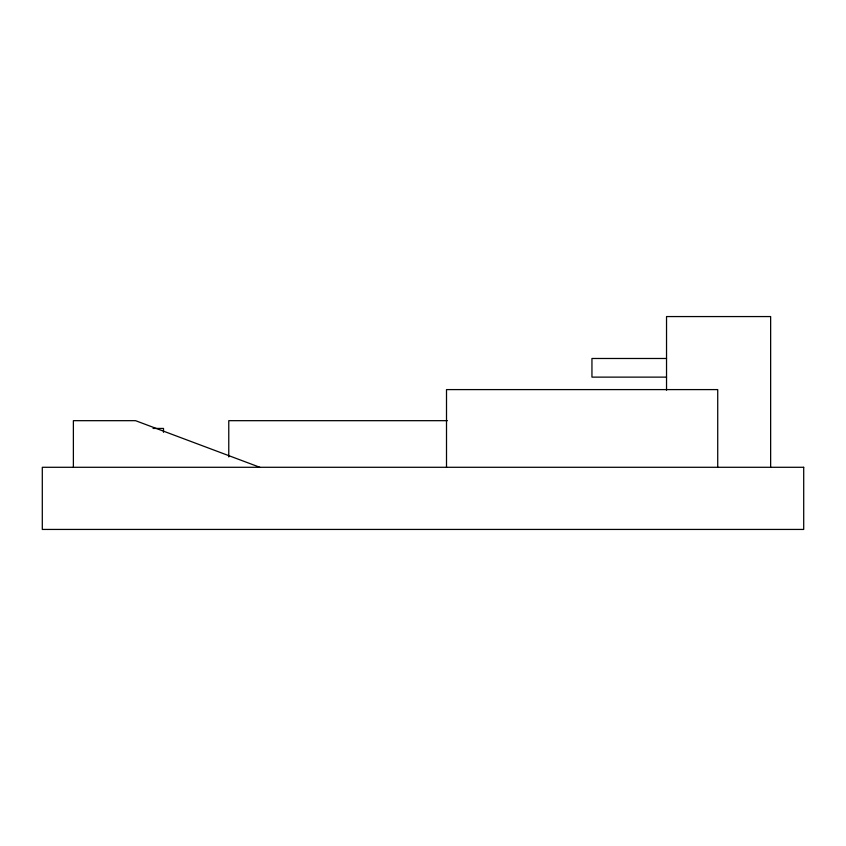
<?xml version="1.0" encoding="UTF-8"?>
<svg xmlns="http://www.w3.org/2000/svg" width="846" height="846" viewBox="0 0 846 846"><rect width="100%" height="100%" fill="white"/><g stroke="black" fill="none" stroke-linecap="round" stroke-linejoin="round"><path stroke-width="1.27" d="M666.532 358.482L591.946 358.482L591.946 377.126L666.532 377.126M447.365 420.674L228.769 420.674L228.769 456.925M153.041 428.436L163.5 428.436L163.5 432.327M259.838 467.288L135.529 420.674L73.38 420.674L73.38 467.288M770.643 467.288L770.643 316.563L666.532 316.563L666.532 390.196M717.725 467.288L717.725 389.594L446.508 389.594L446.508 467.288M803.7 467.288L42.3 467.288L42.3 529.437L803.7 529.437L803.7 467.288"/></g></svg>
